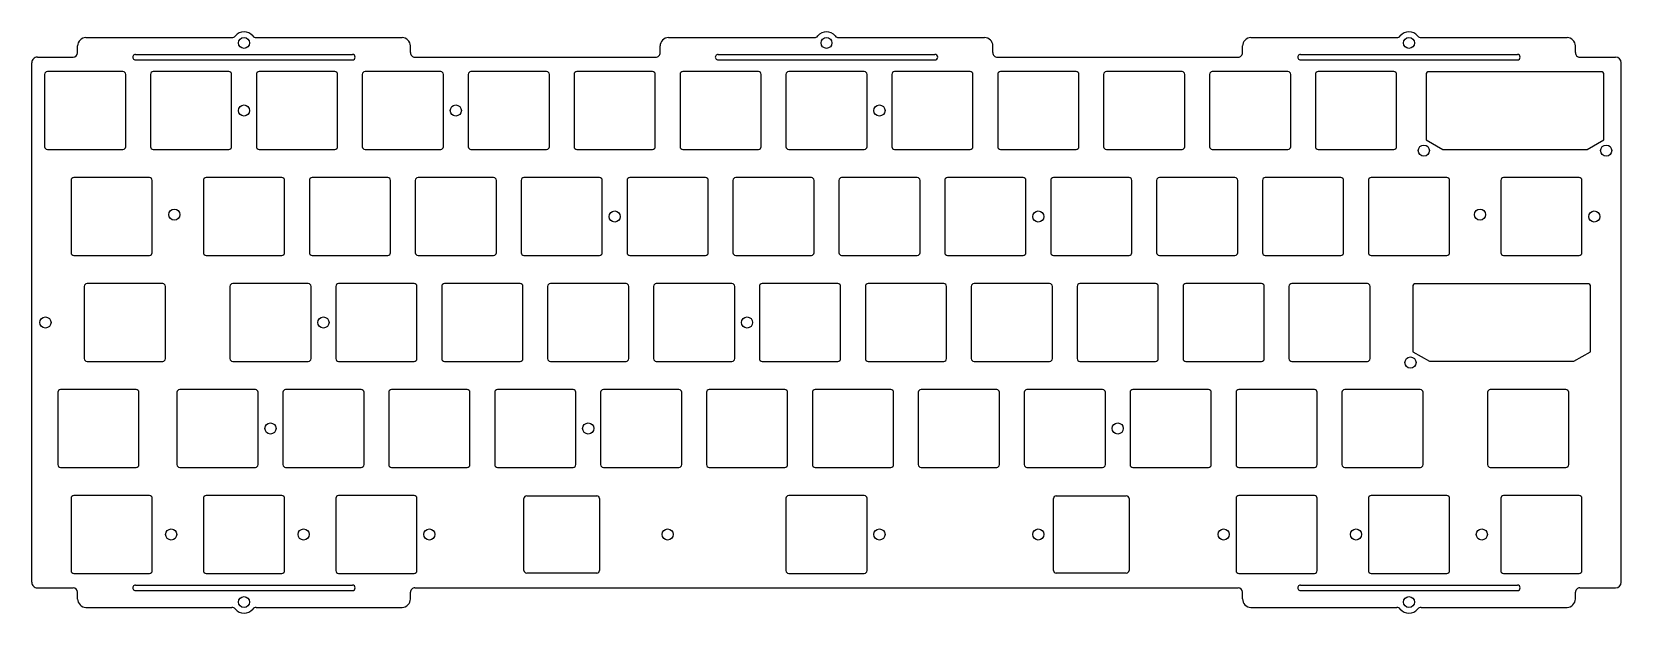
# Model space of a CAD drawing. Header units: millimetres. Extents: x -10 to 276, y -90 to 14.
import ezdxf

# ---------------------------------------------------------------- set-up
doc = ezdxf.new("R2010")
doc.units = ezdxf.units.MM
doc.header["$MEASUREMENT"] = 0
doc.layers.get('0').update_dxf_attribs({"linetype": 'CONTINUOUS'})
doc.layers.add('BLACK', color=7, linetype='CONTINUOUS')
doc.layers.add('Edge.Cuts', color=53, linetype='CONTINUOUS')

msp = doc.modelspace()

# ---------------------------------------------------------------- linework, layer by layer
for points in [[(241.2, 6.475), (241.2, -5.243), (244.2, -6.975), (270.2, -6.975), (273.2, -5.243), (273.2, 6.475, 0.4142135624), (272.7, 6.975), (241.7, 6.975, 0.4142123908)], [(254.6375, -12.55), (254.6375, -25.55, 0.4142123908), (255.1375, -26.05), (268.7375, -26.05, 0.4142135624), (269.2375, -25.55), (269.2375, -12.55, 0.4142135624), (268.7375, -12.05), (255.1375, -12.05, 0.4142123908)], [(238.79375, -31.625), (238.79375, -43.343), (241.79375, -45.075), (267.79375, -45.075), (270.79375, -43.343), (270.79375, -31.625, 0.4142135624), (270.29375, -31.125), (239.29375, -31.125, 0.4142123908)], [(-4.91875, -50.65), (-4.91875, -63.65, 0.4142123908), (-4.41875, -64.15), (9.18125, -64.15, 0.4142135624), (9.68125, -63.65), (9.68125, -50.65, 0.4142135624), (9.18125, -50.15), (-4.41875, -50.15, 0.4142123908)], [(16.5125, -50.65), (16.5125, -63.65, 0.4142123908), (17.0125, -64.15), (30.6125, -64.15, 0.4142135624), (31.1125, -63.65), (31.1125, -50.65, 0.4142135624), (30.6125, -50.15), (17.0125, -50.15, 0.4142123908)]]:
    msp.add_lwpolyline(points, format="xyb", close=True)
for centre in [(240.8, -7.2), (273.6, -7.2), (271.4625, -19.05), (238.39375, -45.3), (33.3375, -57.15)]:
    msp.add_circle(centre, 1)
at = {"layer": 'BLACK', "linetype": 'Continuous'}
for p, q in [((-1.35625, 10.399985), (-1.35625, 11.599985)), ((0.14375, 13.099997), (26.39937, 13.099997)), ((30.760672, 13.099997), (57.006172, 13.099997)), ((58.50625, 10.410384), (58.50625, 11.619835)), ((103.41875, 10.399985), (103.41875, 11.600085)), ((104.924149, 13.099997), (131.17437, 13.099997)), ((135.535872, 13.099997), (161.781172, 13.099997)), ((163.28125, 10.410384), (163.28125, 11.619835)), ((208.19375, 10.399985), (208.19375, 11.600085)), ((209.699149, 13.099997), (235.9392, 13.099997)), ((240.310872, 13.099997), (266.556172, 13.099997)), ((268.05625, 10.410384), (268.05625, 11.619835)), ((-9.6, -84.794538), (-9.6, 8.599985)), ((-8.600006, 9.599997), (-2.156228, 9.599997)), ((-2.156228, 9.600007), (-2.156228, 9.599997)), ((9.074972, 9.099997), (48.075, 9.099997)), ((9.077449, 10.099997), (48.074972, 10.099997)), ((59.306372, 9.599997), (102.61875, 9.599997)), ((113.849972, 9.099997), (152.85, 9.099997)), ((113.852449, 10.099997), (152.849972, 10.099997)), ((164.081372, 9.599997), (207.39375, 9.599997)), ((218.624972, 9.099997), (257.625, 9.099997)), ((218.627449, 10.099997), (257.624972, 10.099997)), ((268.856372, 9.599997), (275.299972, 9.599997)), ((276.299984, 8.599985), (276.3, 8.599985)), ((276.3, -84.800015), (276.3, 8.599985)), ((-7.3, 6.499999), (-7.3, -6.499999)), ((6.8, 7), (-6.8, 7)), ((7.3, -6.5), (7.3, 6.5)), ((11.75, 6.5), (11.75, -6.5)), ((25.85, 7), (12.25, 7)), ((26.35, -6.5), (26.35, 6.5)), ((30.8, 6.5), (30.8, -6.5)), ((44.9, 7), (31.3, 7)), ((45.4, -6.5), (45.4, 6.5)), ((49.85, 6.5), (49.85, -6.5)), ((63.95, 7), (50.35, 7)), ((64.45, -6.5), (64.45, 6.5)), ((68.9, 6.5), (68.9, -6.5)), ((83, 7), (69.4, 7)), ((83.5, -6.5), (83.5, 6.5)), ((87.95, 6.5), (87.95, -6.5)), ((102.05, 7), (88.45, 7)), ((102.55, -6.5), (102.55, 6.5)), ((107, 6.5), (107, -6.5)), ((121.1, 7), (107.5, 7)), ((121.6, -6.5), (121.6, 6.5)), ((126.05, 6.5), (126.05, -6.5)), ((140.15, 7), (126.55, 7)), ((140.65, -6.5), (140.65, 6.5)), ((145.1, 6.5), (145.1, -6.5)), ((159.2, 7), (145.6, 7)), ((159.7, -6.5), (159.7, 6.5)), ((164.15, 6.5), (164.15, -6.5)), ((178.25, 7), (164.65, 7)), ((178.75, -6.5), (178.75, 6.5)), ((183.2, 6.5), (183.2, -6.5)), ((197.3, 7), (183.7, 7)), ((197.8, -6.5), (197.8, 6.5)), ((202.25, 6.5), (202.25, -6.5)), ((216.35, 7), (202.75, 7)), ((216.85, -6.5), (216.85, 6.5)), ((221.3, 6.5), (221.3, -6.5)), ((235.4, 7), (221.8, 7)), ((235.9, -6.5), (235.9, 6.5)), ((-6.8, -7), (6.8, -7)), ((12.25, -7), (25.85, -7)), ((31.3, -7), (44.9, -7)), ((50.35, -7), (63.95, -7)), ((69.4, -7), (83, -7)), ((88.45, -7), (102.05, -7)), ((107.5, -7), (121.1, -7)), ((126.55, -7), (140.15, -7)), ((145.6, -7), (159.2, -7)), ((164.65, -7), (178.25, -7)), ((183.7, -7), (197.3, -7)), ((202.75, -7), (216.35, -7)), ((221.8, -7), (235.4, -7)), ((-2.5375, -12.550001), (-2.5375, -25.549999)), ((11.5625, -12.05), (-2.037499, -12.05)), ((12.0625, -25.55), (12.0625, -12.55)), ((21.275, -12.55), (21.275, -25.55)), ((35.375, -12.05), (21.775, -12.05)), ((35.875, -25.55), (35.875, -12.55)), ((40.325, -12.55), (40.325, -25.55)), ((54.425, -12.05), (40.825, -12.05)), ((54.925, -25.55), (54.925, -12.55)), ((59.375, -12.55), (59.375, -25.55)), ((73.475, -12.05), (59.875, -12.05)), ((73.975, -25.55), (73.975, -12.55)), ((78.425, -12.55), (78.425, -25.55)), ((92.525, -12.05), (78.925, -12.05)), ((93.025, -25.55), (93.025, -12.55)), ((97.475, -12.55), (97.475, -25.55)), ((111.575, -12.05), (97.975, -12.05)), ((112.075, -25.55), (112.075, -12.55)), ((116.525, -12.55), (116.525, -25.55)), ((130.625, -12.05), (117.025, -12.05)), ((131.125, -25.55), (131.125, -12.55)), ((135.575, -12.55), (135.575, -25.55)), ((149.675, -12.05), (136.075, -12.05)), ((150.175, -25.55), (150.175, -12.55)), ((154.625, -12.55), (154.625, -25.55)), ((168.725, -12.05), (155.125, -12.05)), ((169.225, -25.55), (169.225, -12.55)), ((173.675, -12.55), (173.675, -25.55)), ((187.775, -12.05), (174.175, -12.05)), ((188.275, -25.55), (188.275, -12.55)), ((192.725, -12.55), (192.725, -25.55)), ((206.825, -12.05), (193.225, -12.05)), ((207.325, -25.55), (207.325, -12.55)), ((211.775, -12.55), (211.775, -25.55)), ((225.875, -12.05), (212.275, -12.05)), ((226.375, -25.55), (226.375, -12.55)), ((230.825, -12.55), (230.825, -25.55)), ((244.925, -12.05), (231.325, -12.05)), ((245.425, -25.55), (245.425, -12.55)), ((-2.0375, -26.05), (11.5625, -26.05)), ((21.775, -26.05), (35.375, -26.05)), ((40.825, -26.05), (54.425, -26.05)), ((59.875, -26.05), (73.475, -26.05)), ((78.925, -26.05), (92.525, -26.05)), ((97.975, -26.05), (111.575, -26.05)), ((117.025, -26.05), (130.625, -26.05)), ((136.075, -26.05), (149.675, -26.05)), ((155.125, -26.05), (168.725, -26.05)), ((174.175, -26.05), (187.775, -26.05)), ((193.225, -26.05), (206.825, -26.05)), ((212.275, -26.05), (225.875, -26.05)), ((231.325, -26.05), (244.925, -26.05)), ((13.94375, -31.1), (0.343751, -31.1)), ((40.1375, -31.1), (26.5375, -31.1)), ((59.1875, -31.1), (45.5875, -31.1)), ((78.2375, -31.1), (64.6375, -31.1)), ((97.2875, -31.1), (83.6875, -31.1)), ((116.3375, -31.1), (102.7375, -31.1)), ((135.3875, -31.1), (121.7875, -31.1)), ((154.4375, -31.1), (140.8375, -31.1)), ((173.4875, -31.1), (159.8875, -31.1)), ((192.5375, -31.1), (178.9375, -31.1)), ((211.5875, -31.1), (197.9875, -31.1)), ((230.6375, -31.1), (217.0375, -31.1)), ((-0.15625, -31.6), (-0.15625, -44.6)), ((14.44375, -44.6), (14.44375, -31.6)), ((26.0375, -31.6), (26.0375, -44.6)), ((40.6375, -44.6), (40.6375, -31.6)), ((45.0875, -31.6), (45.0875, -44.6)), ((59.6875, -44.6), (59.6875, -31.6)), ((64.1375, -31.6), (64.1375, -44.6)), ((78.7375, -44.6), (78.7375, -31.6)), ((83.1875, -31.6), (83.1875, -44.6)), ((97.7875, -44.6), (97.7875, -31.6)), ((102.2375, -31.6), (102.2375, -44.6)), ((116.8375, -44.6), (116.8375, -31.6)), ((121.2875, -31.6), (121.2875, -44.6)), ((135.8875, -44.6), (135.8875, -31.6)), ((140.3375, -31.6), (140.3375, -44.6)), ((154.9375, -44.6), (154.9375, -31.6)), ((159.3875, -31.6), (159.3875, -44.6)), ((173.9875, -44.6), (173.9875, -31.6)), ((178.4375, -31.6), (178.4375, -44.6)), ((193.0375, -44.6), (193.0375, -31.6)), ((197.4875, -31.6), (197.4875, -44.6)), ((212.0875, -44.6), (212.0875, -31.6)), ((216.5375, -31.6), (216.5375, -44.6)), ((231.1375, -44.6), (231.1375, -31.6)), ((0.343751, -45.1), (13.94375, -45.1)), ((26.5375, -45.1), (40.1375, -45.1)), ((45.5875, -45.1), (59.1875, -45.1)), ((64.6375, -45.1), (78.2375, -45.1)), ((83.6875, -45.1), (97.2875, -45.1)), ((102.7375, -45.1), (116.3375, -45.1)), ((121.7875, -45.1), (135.3875, -45.1)), ((140.8375, -45.1), (154.4375, -45.1)), ((159.8875, -45.1), (173.4875, -45.1)), ((178.9375, -45.1), (192.5375, -45.1)), ((197.9875, -45.1), (211.5875, -45.1)), ((217.0375, -45.1), (230.6375, -45.1)), ((35.5625, -50.65), (35.5625, -63.65)), ((49.6625, -50.15), (36.0625, -50.15)), ((50.1625, -63.65), (50.1625, -50.65)), ((54.6125, -50.65), (54.6125, -63.65)), ((68.7125, -50.15), (55.1125, -50.15)), ((69.2125, -63.65), (69.2125, -50.65)), ((73.6625, -50.65), (73.6625, -63.65)), ((87.7625, -50.15), (74.1625, -50.15)), ((88.2625, -63.65), (88.2625, -50.65)), ((92.7125, -50.65), (92.7125, -63.65)), ((106.8125, -50.15), (93.2125, -50.15)), ((107.3125, -63.65), (107.3125, -50.65)), ((111.7625, -50.65), (111.7625, -63.65)), ((125.8625, -50.15), (112.2625, -50.15)), ((126.3625, -63.65), (126.3625, -50.65)), ((130.8125, -50.65), (130.8125, -63.65)), ((144.9125, -50.15), (131.3125, -50.15)), ((145.4125, -63.65), (145.4125, -50.65)), ((149.8625, -50.65), (149.8625, -63.65)), ((163.9625, -50.15), (150.3625, -50.15)), ((164.4625, -63.65), (164.4625, -50.65)), ((168.9125, -50.65), (168.9125, -63.65)), ((183.0125, -50.15), (169.4125, -50.15)), ((183.5125, -63.65), (183.5125, -50.65)), ((187.9625, -50.65), (187.9625, -63.65)), ((202.0625, -50.15), (188.4625, -50.15)), ((202.5625, -63.65), (202.5625, -50.65)), ((207.0125, -50.65), (207.0125, -63.65)), ((221.1125, -50.15), (207.5125, -50.15)), ((221.6125, -63.65), (221.6125, -50.65)), ((226.0625, -50.652003), (226.0625, -63.652051)), ((240.162412, -50.152051), (226.5625, -50.152051)), ((240.6625, -63.651903), (240.6625, -50.644041)), ((252.253712, -50.652003), (252.253712, -63.652003)), ((266.353712, -50.152003), (252.753712, -50.152003)), ((266.853712, -63.652003), (266.853712, -50.652003)), ((36.0625, -64.15), (49.6625, -64.15)), ((55.1125, -64.15), (68.7125, -64.15)), ((74.1625, -64.15), (87.7625, -64.15)), ((93.2125, -64.15), (106.8125, -64.15)), ((112.2625, -64.15), (125.8625, -64.15)), ((131.3125, -64.15), (144.9125, -64.15)), ((150.3625, -64.15), (163.9625, -64.15)), ((169.4125, -64.15), (183.0125, -64.15)), ((188.4625, -64.15), (202.0625, -64.15)), ((207.5125, -64.15), (221.1125, -64.15)), ((226.562512, -64.152051), (240.168657, -64.152051)), ((252.753712, -64.152003), (266.353712, -64.152003)), ((9.077449, -85.300003), (48.074972, -85.300003)), ((218.627449, -85.300003), (257.624972, -85.300003)), ((-8.600028, -85.800003), (-2.156228, -85.800003)), ((-1.35625, -87.8), (-1.35625, -86.59264)), ((9.074972, -86.300003), (48.075, -86.300003)), ((58.50625, -87.800015), (58.50625, -86.600015)), ((59.310167, -85.800003), (207.393772, -85.800003)), ((208.19375, -87.785851), (208.19375, -86.59254)), ((218.624972, -86.300003), (257.625, -86.300003)), ((268.05625, -87.800015), (268.05625, -86.600015)), ((268.860167, -85.800003), (275.3, -85.800003)), ((0.143772, -89.300003), (26.389372, -89.300003)), ((30.765504, -89.300003), (57.00625, -89.300003)), ((209.693872, -89.300003), (235.939372, -89.300003)), ((240.315504, -89.300003), (266.55625, -89.300003))]:
    msp.add_line(p, q, dxfattribs=at)
at = {"layer": 'BLACK'}
for centre, radius in [((28.575, 12.149997), 0.985), ((133.35, 12.149997), 0.985), ((238.125, 12.149997), 0.985), ((28.575, 0), 1), ((66.675, 0), 1), ((142.875, 0), 1), ((16.04875, -18.7), 1), ((95.25, -19.05), 1), ((171.45, -19.05), 1), ((250.9012, -18.7), 1), ((-7.14375, -38.1), 1), ((42.8625, -38.1), 1), ((119.0625, -38.1), 1), ((90.4875, -57.15), 1), ((185.7375, -57.15), 1), ((28.575, -88.350003), 0.985), ((238.125, -88.350003), 0.985)]:
    msp.add_circle(centre, radius, dxfattribs=at)
for centre, radius, start, end in [((0.143772, 11.599985), 1.500022, 90.00084033, 180), ((26.389072, 13.900085), 0.800195, 270.73741808, 321.32091329), ((28.575, 12.149997), 2, 38.68217849, 141.3178036), ((30.760672, 13.899785), 0.799788, 218.67381541, 270), ((57.006072, 11.599685), 1.500312, 0.76953571, 89.99618108), ((104.918772, 11.599985), 1.500022, 89.79461625, 179.99618034), ((131.164072, 13.900085), 0.800195, 270.73741808, 321.32091329), ((133.35, 12.149998), 1.999999, 38.68217404, 141.31782596), ((135.535872, 13.900185), 0.800188, 218.68718212, 270), ((161.781072, 11.599685), 1.500312, 0.76953571, 89.99618108), ((209.693772, 11.599985), 1.500022, 89.79461625, 179.99618034), ((235.939172, 13.900085), 0.800116, 270.00200517, 321.31639326), ((238.125, 12.149997), 2, 38.6821964, 141.31782151), ((240.310872, 13.900185), 0.800188, 218.68718212, 270), ((266.556072, 11.599685), 1.500312, 0.76953571, 89.99618108), ((-8.600028, 8.599985), 0.999972, 89.99873951, 180), ((-2.156228, 10.399985), 0.799978, 270, 0), ((9.074972, 9.599985), 0.499988, 89.71616584, 270), ((48.074972, 9.599985), 0.500012, 270.00320849, 90), ((59.306372, 10.400185), 0.800188, 179.26970136, 270), ((102.618772, 10.399985), 0.799978, 269.99842434, 0), ((113.849972, 9.599985), 0.499988, 89.71616584, 270), ((152.849972, 9.599985), 0.500012, 270.00320849, 90), ((164.081372, 10.400185), 0.800188, 179.26970136, 270), ((207.393772, 10.399985), 0.799978, 269.99842434, 0), ((218.624972, 9.599985), 0.499988, 89.71616584, 270), ((257.624972, 9.599985), 0.500012, 270.00320849, 90), ((268.856372, 10.400185), 0.800188, 179.26970136, 270), ((275.299972, 8.599985), 1.000012, 0, 90), ((-6.799999, 6.499999), 0.500001, 90.00011459, 180), ((6.8, 6.5), 0.5, 0, 90), ((12.25, 6.5), 0.5, 90, 180), ((25.85, 6.5), 0.5, 0, 90), ((31.3, 6.5), 0.5, 90, 180), ((44.9, 6.5), 0.5, 0, 90), ((50.35, 6.5), 0.5, 90, 180), ((63.95, 6.5), 0.5, 0, 90), ((69.4, 6.5), 0.5, 90, 180), ((83, 6.5), 0.5, 0, 90), ((88.45, 6.5), 0.5, 90, 180), ((102.05, 6.5), 0.5, 0, 90), ((107.5, 6.5), 0.5, 90, 180), ((121.1, 6.5), 0.5, 0, 90), ((126.55, 6.5), 0.5, 90, 180), ((140.15, 6.5), 0.5, 0, 90), ((145.6, 6.5), 0.5, 90, 180), ((159.2, 6.5), 0.5, 0, 90), ((164.65, 6.5), 0.5, 90, 180), ((178.25, 6.5), 0.5, 0, 90), ((183.7, 6.5), 0.5, 90, 180), ((197.3, 6.5), 0.5, 0, 90), ((202.75, 6.5), 0.5, 90, 180), ((216.35, 6.5), 0.5, 0, 90), ((221.8, 6.5), 0.5, 90, 180), ((235.4, 6.5), 0.5, 0, 90), ((-6.799999, -6.499999), 0.500001, 180, 269.99988541), ((6.8, -6.5), 0.5, 270, 0), ((12.25, -6.5), 0.5, 180, 270), ((25.85, -6.5), 0.5, 270, 0), ((31.3, -6.5), 0.5, 180, 270), ((44.9, -6.5), 0.5, 270, 0), ((50.35, -6.5), 0.5, 180, 270), ((63.95, -6.5), 0.5, 270, 0), ((69.4, -6.5), 0.5, 180, 270), ((83, -6.5), 0.5, 270, 0), ((88.45, -6.5), 0.5, 180, 270), ((102.05, -6.5), 0.5, 270, 0), ((107.5, -6.5), 0.5, 180, 270), ((121.1, -6.5), 0.5, 270, 0), ((126.55, -6.5), 0.5, 180, 270), ((140.15, -6.5), 0.5, 270, 0), ((145.6, -6.5), 0.5, 180, 270), ((159.2, -6.5), 0.5, 270, 0), ((164.65, -6.5), 0.5, 180, 270), ((178.25, -6.5), 0.5, 270, 0), ((183.7, -6.5), 0.5, 180, 270), ((197.3, -6.5), 0.5, 270, 0), ((202.75, -6.5), 0.5, 180, 270), ((216.35, -6.5), 0.5, 270, 0), ((221.8, -6.5), 0.5, 180, 270), ((235.4, -6.5), 0.5, 270, 0), ((-2.037499, -12.550001), 0.500001, 90, 180), ((11.5625, -12.55), 0.5, 0, 90), ((21.775, -12.55), 0.5, 90, 180), ((35.375, -12.55), 0.5, 0, 90), ((40.825, -12.55), 0.5, 90, 180), ((54.425, -12.55), 0.5, 0, 90), ((59.875, -12.55), 0.5, 90, 180), ((73.475, -12.55), 0.5, 0, 90), ((78.925, -12.55), 0.5, 90, 180), ((92.525, -12.55), 0.5, 0, 90), ((97.975, -12.55), 0.5, 90, 180), ((111.575, -12.55), 0.5, 0, 90), ((117.025, -12.55), 0.5, 90, 180), ((130.625, -12.55), 0.5, 0, 90), ((136.075, -12.55), 0.5, 90, 180), ((149.675, -12.55), 0.5, 0, 90), ((155.125, -12.55), 0.5, 90, 180), ((168.725, -12.55), 0.5, 0, 90), ((174.175, -12.55), 0.5, 90, 180), ((187.775, -12.55), 0.5, 0, 90), ((193.225, -12.55), 0.5, 90, 180), ((206.825, -12.55), 0.5, 0, 90), ((212.275, -12.55), 0.5, 90, 180), ((225.875, -12.55), 0.5, 0, 90), ((231.325, -12.55), 0.5, 90, 180), ((244.925, -12.55), 0.5, 0, 90), ((-2.037499, -25.549999), 0.500001, 180, 269.99988541), ((11.5625, -25.55), 0.5, 270, 0), ((21.775, -25.55), 0.5, 180, 270), ((35.375, -25.55), 0.5, 270, 0), ((40.825, -25.55), 0.5, 180, 270), ((54.425, -25.55), 0.5, 270, 0), ((59.875, -25.55), 0.5, 180, 270), ((73.475, -25.55), 0.5, 270, 0), ((78.925, -25.55), 0.5, 180, 270), ((92.525, -25.55), 0.5, 270, 0), ((97.975, -25.55), 0.5, 180, 270), ((111.575, -25.55), 0.5, 270, 0), ((117.025, -25.55), 0.5, 180, 270), ((130.625, -25.55), 0.5, 270, 0), ((136.075, -25.55), 0.5, 180, 270), ((149.675, -25.55), 0.5, 270, 0), ((155.125, -25.55), 0.5, 180, 270), ((168.725, -25.55), 0.5, 270, 0), ((174.175, -25.55), 0.5, 180, 270), ((187.775, -25.55), 0.5, 270, 0), ((193.225, -25.55), 0.5, 180, 270), ((206.825, -25.55), 0.5, 270, 0), ((212.275, -25.55), 0.5, 180, 270), ((225.875, -25.55), 0.5, 270, 0), ((231.325, -25.55), 0.5, 180, 270), ((244.925, -25.55), 0.5, 270, 0), ((0.343751, -31.600001), 0.500001, 90, 179.99988541), ((13.94375, -31.6), 0.5, 0, 90), ((26.5375, -31.6), 0.5, 90, 180), ((40.1375, -31.6), 0.5, 0, 90), ((45.5875, -31.6), 0.5, 90, 180), ((59.1875, -31.6), 0.5, 0, 90), ((64.6375, -31.6), 0.5, 90, 180), ((78.2375, -31.6), 0.5, 0, 90), ((83.6875, -31.6), 0.5, 90, 180), ((97.2875, -31.6), 0.5, 0, 90), ((102.7375, -31.6), 0.5, 90, 180), ((116.3375, -31.6), 0.5, 0, 90), ((121.7875, -31.6), 0.5, 90, 180), ((135.3875, -31.6), 0.5, 0, 90), ((140.8375, -31.6), 0.5, 90, 180), ((154.4375, -31.6), 0.5, 0, 90), ((159.8875, -31.6), 0.5, 90, 180), ((173.4875, -31.6), 0.5, 0, 90), ((178.9375, -31.6), 0.5, 90, 180), ((192.5375, -31.6), 0.5, 0, 90), ((197.9875, -31.6), 0.5, 90, 180), ((211.5875, -31.6), 0.5, 0, 90), ((217.0375, -31.6), 0.5, 90, 180), ((230.6375, -31.6), 0.5, 0, 90), ((0.343751, -44.599999), 0.500001, 180.00011459, 270), ((13.94375, -44.6), 0.5, 270, 0), ((26.5375, -44.6), 0.5, 180, 270), ((40.1375, -44.6), 0.5, 270, 0), ((45.5875, -44.6), 0.5, 180, 270), ((59.1875, -44.6), 0.5, 270, 0), ((64.6375, -44.6), 0.5, 180, 270), ((78.2375, -44.6), 0.5, 270, 0), ((83.6875, -44.6), 0.5, 180, 270), ((97.2875, -44.6), 0.5, 270, 0), ((102.7375, -44.6), 0.5, 180, 270), ((116.3375, -44.6), 0.5, 270, 0), ((121.7875, -44.6), 0.5, 180, 270), ((135.3875, -44.6), 0.5, 270, 0), ((140.8375, -44.6), 0.5, 180, 270), ((154.4375, -44.6), 0.5, 270, 0), ((159.8875, -44.6), 0.5, 180, 270), ((173.4875, -44.6), 0.5, 270, 0), ((178.9375, -44.6), 0.5, 180, 270), ((192.5375, -44.6), 0.5, 270, 0), ((197.9875, -44.6), 0.5, 180, 270), ((211.5875, -44.6), 0.5, 270, 0), ((217.0375, -44.6), 0.5, 180, 270), ((230.6375, -44.6), 0.5, 270, 0), ((36.0625, -50.65), 0.5, 90, 180), ((49.6625, -50.65), 0.5, 0, 90), ((55.1125, -50.65), 0.5, 90, 180), ((68.7125, -50.65), 0.5, 0, 90), ((74.1625, -50.65), 0.5, 90, 180), ((87.7625, -50.65), 0.5, 0, 90), ((93.2125, -50.65), 0.5, 90, 180), ((106.8125, -50.65), 0.5, 0, 90), ((112.2625, -50.65), 0.5, 90, 180), ((125.8625, -50.65), 0.5, 0, 90), ((131.3125, -50.65), 0.5, 90, 180), ((144.9125, -50.65), 0.5, 0, 90), ((150.3625, -50.65), 0.5, 90, 180), ((163.9625, -50.65), 0.5, 0, 90), ((169.4125, -50.65), 0.5, 90, 180), ((183.0125, -50.65), 0.5, 0, 90), ((188.4625, -50.65), 0.5, 90, 180), ((202.0625, -50.65), 0.5, 0, 90), ((207.5125, -50.65), 0.5, 90, 180), ((221.1125, -50.65), 0.5, 0, 90), ((226.562412, -50.652003), 0.499912, 89.98991497, 180), ((240.162412, -50.652203), 0.500152, 0.9350487, 90), ((252.753712, -50.652003), 0.5, 90, 180), ((266.353712, -50.652003), 0.5, 0, 90), ((36.0625, -63.65), 0.5, 180, 270), ((49.6625, -63.65), 0.5, 270, 0), ((55.1125, -63.65), 0.5, 180, 270), ((68.7125, -63.65), 0.5, 270, 0), ((74.1625, -63.65), 0.5, 180, 270), ((87.7625, -63.65), 0.5, 270, 0), ((93.2125, -63.65), 0.5, 180, 270), ((106.8125, -63.65), 0.5, 270, 0), ((112.2625, -63.65), 0.5, 180, 270), ((125.8625, -63.65), 0.5, 270, 0), ((131.3125, -63.65), 0.5, 180, 270), ((144.9125, -63.65), 0.5, 270, 0), ((150.3625, -63.65), 0.5, 180, 270), ((163.9625, -63.65), 0.5, 270, 0), ((169.4125, -63.65), 0.5, 180, 270), ((183.0125, -63.65), 0.5, 270, 0), ((188.4625, -63.65), 0.5, 180, 270), ((202.0625, -63.65), 0.5, 270, 0), ((207.5125, -63.65), 0.5, 180, 270), ((221.1125, -63.65), 0.5, 270, 0), ((226.562512, -63.652103), 0.499948, 179.99404138, 270), ((240.162312, -63.651903), 0.500188, 270.7268293, 0), ((252.753712, -63.652003), 0.5, 180, 270), ((266.353712, -63.652003), 0.5, 270, 0), ((-8.600028, -84.800015), 0.999988, 179.68618537, 270), ((9.074972, -85.800015), 0.499988, 89.71616584, 270), ((48.074972, -85.800015), 0.500012, 270.00320849, 90), ((218.624972, -85.800015), 0.499988, 89.71616584, 270), ((257.624972, -85.800015), 0.500012, 270.00320849, 90), ((275.299972, -84.800015), 1.000028, 270.00160424, 0), ((-2.156228, -86.600015), 0.800012, 0.52819503, 90), ((0.143772, -87.800015), 1.499988, 179.99942705, 270), ((57.006272, -87.800015), 1.499978, 269.99915966, 0), ((59.306272, -86.600015), 0.800022, 89.72104756, 180), ((207.393772, -86.600015), 0.800012, 0.53535658, 90), ((209.693872, -87.799815), 1.500188, 179.46667327, 270), ((266.556272, -87.800015), 1.499978, 269.99915966, 0), ((268.856272, -86.600015), 0.800022, 89.72104756, 180), ((26.389372, -90.099815), 0.799812, 38.67712742, 90), ((28.575, -88.350003), 2, 218.68217849, 321.3178036), ((30.760672, -90.099915), 0.799885, 89.65389963, 141.31929494), ((235.939372, -90.099815), 0.799812, 38.67712742, 90), ((238.125, -88.350003), 2, 218.68217849, 321.3178036), ((240.310672, -90.099915), 0.799885, 89.65389963, 141.31929494)]:
    msp.add_arc(centre, radius, start, end, dxfattribs=at)
at = {"layer": 'Edge.Cuts', "linetype": 'CONTINUOUS'}
for p, q in [((-2.5375, -69.700001), (-2.5375, -82.699999)), ((11.5625, -69.2), (-2.037499, -69.2)), ((12.0625, -82.7), (12.0625, -69.7)), ((21.275, -69.7), (21.275, -82.7)), ((35.375, -69.2), (21.775, -69.2)), ((35.875, -82.7), (35.875, -69.7)), ((45.0875, -69.7), (45.0875, -82.7)), ((59.1875, -69.2), (45.5875, -69.2)), ((59.6875, -82.7), (59.6875, -69.7)), ((78.9184, -82.65), (78.9184, -69.75)), ((79.4184, -69.25), (92.0184, -69.25)), ((92.5184, -69.75), (92.5184, -82.65)), ((126.05, -69.7), (126.05, -82.7)), ((140.15, -69.2), (126.55, -69.2)), ((140.65, -82.7), (140.65, -69.7)), ((174.175, -82.65), (174.175, -69.75)), ((174.675, -69.25), (187.275, -69.25)), ((187.775, -69.75), (187.775, -82.65)), ((207.0125, -69.7), (207.0125, -82.7)), ((221.1125, -69.2), (207.5125, -69.2)), ((221.6125, -82.7), (221.6125, -69.7)), ((230.825, -69.7), (230.825, -82.7)), ((244.925, -69.2), (231.325, -69.2)), ((245.425, -82.7), (245.425, -69.7)), ((254.6375, -69.7), (254.6375, -82.7)), ((268.7375, -69.2), (255.1375, -69.2)), ((269.2375, -82.7), (269.2375, -69.7)), ((-2.037499, -83.2), (11.5625, -83.2)), ((21.775, -83.2), (35.375, -83.2)), ((45.5875, -83.2), (59.1875, -83.2)), ((92.0184, -83.15), (79.4184, -83.15)), ((126.55, -83.2), (140.15, -83.2)), ((187.275, -83.15), (174.675, -83.15)), ((207.5125, -83.2), (221.1125, -83.2)), ((231.325, -83.2), (244.925, -83.2)), ((255.1375, -83.2), (268.7375, -83.2))]:
    msp.add_line(p, q, dxfattribs=at)
at = {"layer": 'Edge.Cuts'}
for centre in [(15.478125, -76.2), (39.290625, -76.2), (61.9125, -76.2), (104.775, -76.2), (142.875, -76.2), (171.45, -76.2), (204.7875, -76.2), (228.6, -76.2), (251.221875, -76.2)]:
    msp.add_circle(centre, 1, dxfattribs=at)
for centre, radius, start, end in [((-2.037478, -69.700041), 0.500022, 90.00240623, 179.99541654), ((11.562522, -69.700041), 0.500041, 0.00469846, 90.00252081), ((21.775022, -69.700041), 0.500022, 90.00252081, 179.99530195), ((35.375022, -69.700041), 0.500041, 0.00469846, 90.00252081), ((45.587522, -69.700041), 0.500022, 90.00252081, 179.99530195), ((59.187522, -69.700041), 0.500041, 0.00469846, 90.00252081), ((79.418401, -69.750001), 0.500001, 90.00011459, 179.99988541), ((92.018399, -69.750001), 0.500001, 0.00011459, 89.99988541), ((126.550022, -69.700041), 0.500022, 90.00252081, 179.99530195), ((140.150022, -69.700041), 0.500041, 0.00469846, 90.00252081), ((174.675, -69.75), 0.5, 90, 180), ((187.275, -69.75), 0.5, 0, 90), ((207.512522, -69.700041), 0.500022, 90.00252081, 179.99530195), ((221.112522, -69.700041), 0.500041, 0.00469846, 90.00252081), ((231.325022, -69.700041), 0.500022, 90.00252081, 179.99530195), ((244.925022, -69.700041), 0.500041, 0.00469846, 90.00252081), ((255.137522, -69.700041), 0.500022, 90.00252081, 179.99530195), ((268.737522, -69.700041), 0.500041, 0.00469846, 90.00252081), ((-2.037478, -82.700041), 0.499959, -180.00481263, -90.00240662), ((11.562522, -82.700041), 0.499978, -90.00252122, 0.00469846), ((21.775022, -82.700041), 0.499959, -180.00469805, -90.00252122), ((35.375022, -82.700041), 0.499978, -90.00252122, 0.00469846), ((45.587522, -82.700041), 0.499959, -180.00469805, -90.00252122), ((59.187522, -82.700041), 0.499978, -90.00252122, 0.00469846), ((79.418401, -82.649999), 0.500001, -179.99988541, -90.00011459), ((92.018399, -82.649999), 0.500001, -89.99988541, -0.00011459), ((126.550022, -82.700041), 0.499959, -180.00469805, -90.00252122), ((140.150022, -82.700041), 0.499978, -90.00252122, 0.00469846), ((174.675, -82.65), 0.5, -180, -90), ((187.275, -82.65), 0.5, -90, 0), ((207.512522, -82.700041), 0.499959, -180.00469805, -90.00252122), ((221.112522, -82.700041), 0.499978, -90.00252122, 0.00469846), ((231.325022, -82.700041), 0.499959, -180.00469805, -90.00252122), ((244.925022, -82.700041), 0.499978, -90.00252122, 0.00469846), ((255.137522, -82.700041), 0.499959, -180.00469805, -90.00252122), ((268.737522, -82.700041), 0.499978, -90.00252122, 0.00469846)]:
    msp.add_arc(centre, radius, start, end, dxfattribs=at)

doc.saveas('drawing.dxf')
